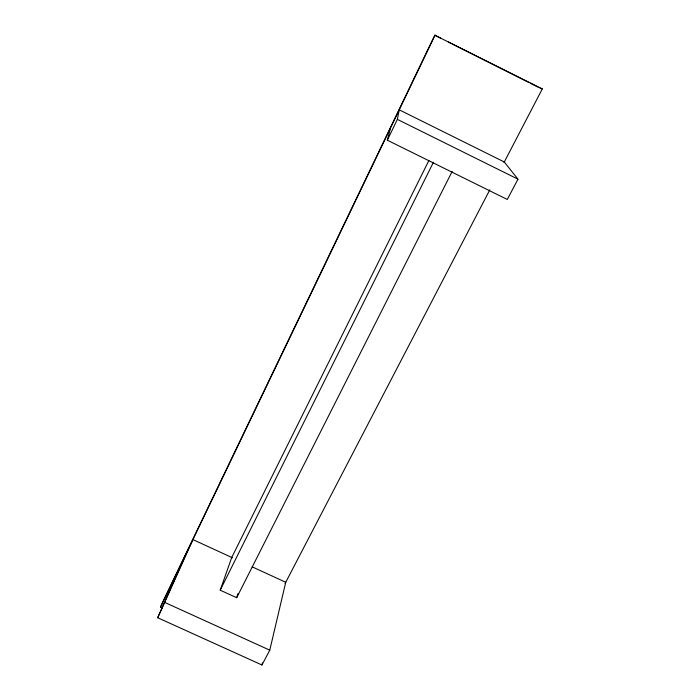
<?xml version="1.0" encoding="UTF-8"?>
<svg xmlns="http://www.w3.org/2000/svg" width="700" height="700" viewBox="0 0 700 700"><rect width="100%" height="100%" fill="white"/><g stroke="black" fill="none" stroke-linecap="round" stroke-linejoin="round"><path stroke-width="1.05" d="M387.336 140.201L397.355 119.367L399.245 109.83L504.298 161.989L517.974 179.183L507.29 199.465L387.336 140.201L390.512 128.021M186.305 553.385L157.701 617.733L261.957 665L269.771 650.169L285.74 582.278L252.175 566.843M261.957 665L262.465 662.9M428.916 160.431L231.744 557.445L220.211 590.188L236.688 597.712L238 593.574M157.701 617.733L192.929 539.595L232.426 557.76M162.435 608.116L160.457 607.224L164.106 599.077L434.761 35.192L542.299 88.9L503.974 162.601M160.457 607.224L435.164 35M220.211 590.188L433.466 162.216M236.688 597.712L452.148 171.456M285.101 583.503L489.851 189.761M540.05 88.156L542.299 88.9M164.999 602.543L269.771 650.169M397.355 119.367L517.974 179.183M435.733 35.683L440.606 38.133M448.411 42.053L450.363 43.041M452.305 44.021L528.351 82.267M530.303 83.256L538.099 87.176"/></g></svg>
